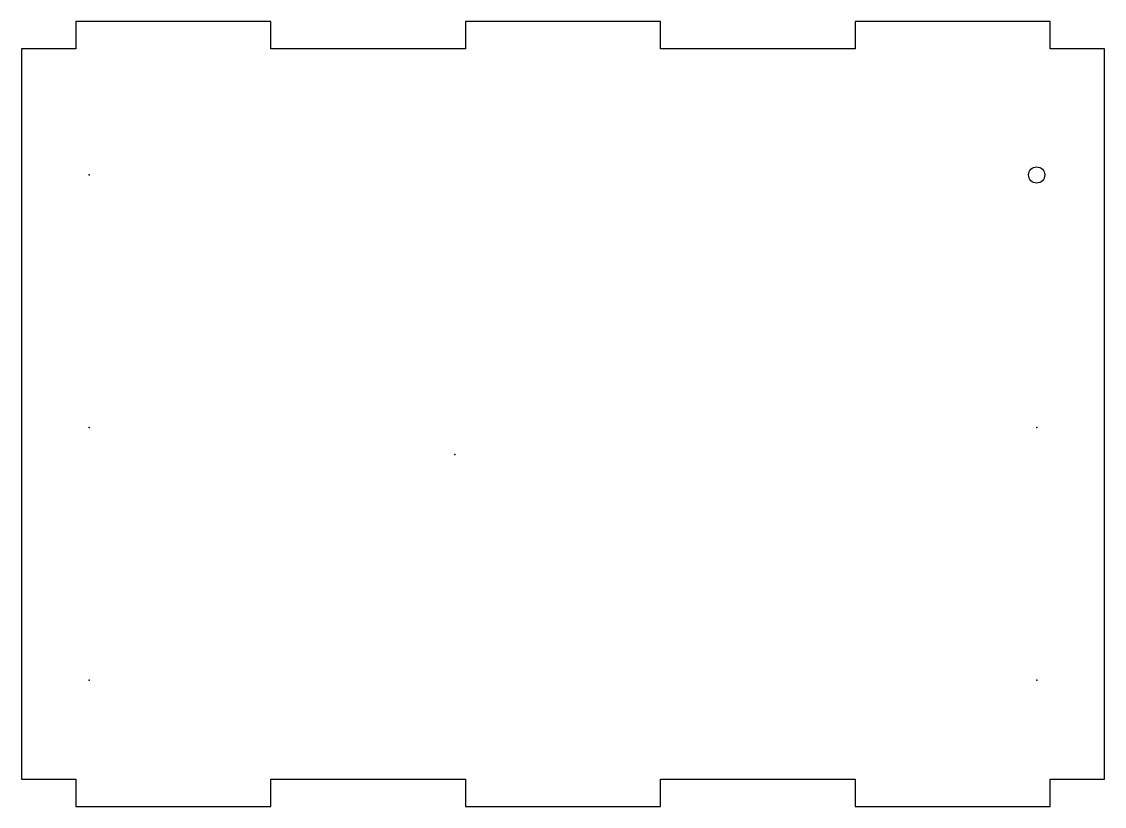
# Model space of a CAD drawing. Header units: centimetres. Extents: x -8 to 12, y -6.5 to 8.
import ezdxf

# ---------------------------------------------------------------- set-up
doc = ezdxf.new("R2010")
doc.units = ezdxf.units.CM
doc.header["$MEASUREMENT"] = 0
doc.layers.add('face v2_Sketch1', color=7, linetype='Continuous')

msp = doc.modelspace()

# ---------------------------------------------------------------- linework, layer by layer
at = {"layer": 'face v2_Sketch1'}
for p, q in [((-3.4, 8), (-7, 8)), ((-7, 8), (-7, 7.5)), ((-3.4, 7.5), (-3.4, 8)), ((3.8, 8), (0.2, 8)), ((0.2, 8), (0.2, 7.5)), ((3.8, 7.5), (3.8, 8)), ((11, 8), (7.4, 8)), ((7.4, 8), (7.4, 7.5)), ((11, 7.5), (11, 8)), ((-8, 7.5), (-8, -6)), ((-7, 7.5), (-8, 7.5)), ((0.2, 7.5), (-3.4, 7.5)), ((7.4, 7.5), (3.8, 7.5)), ((12, 7.5), (11, 7.5)), ((12, -6), (12, 7.5)), ((-8, -6), (-7, -6)), ((-7, -6), (-7, -6.5)), ((-3.4, -6.5), (-3.4, -6)), ((-3.4, -6), (0.2, -6)), ((0.2, -6), (0.2, -6.5)), ((3.8, -6.5), (3.8, -6)), ((3.8, -6), (7.4, -6)), ((7.4, -6), (7.4, -6.5)), ((11, -6.5), (11, -6)), ((11, -6), (12, -6)), ((-7, -6.5), (-3.4, -6.5)), ((0.2, -6.5), (3.8, -6.5)), ((7.4, -6.5), (11, -6.5))]:
    msp.add_line(p, q, dxfattribs=at)
msp.add_circle((10.75, 5.167), 0.15, dxfattribs=at)
for p in [(-6.75, 5.167), (-6.75, 0.5), (10.75, 0.5), (0, 0), (-6.75, -4.167), (10.75, -4.167)]:
    msp.add_point(p, dxfattribs=at)

doc.saveas('drawing.dxf')
